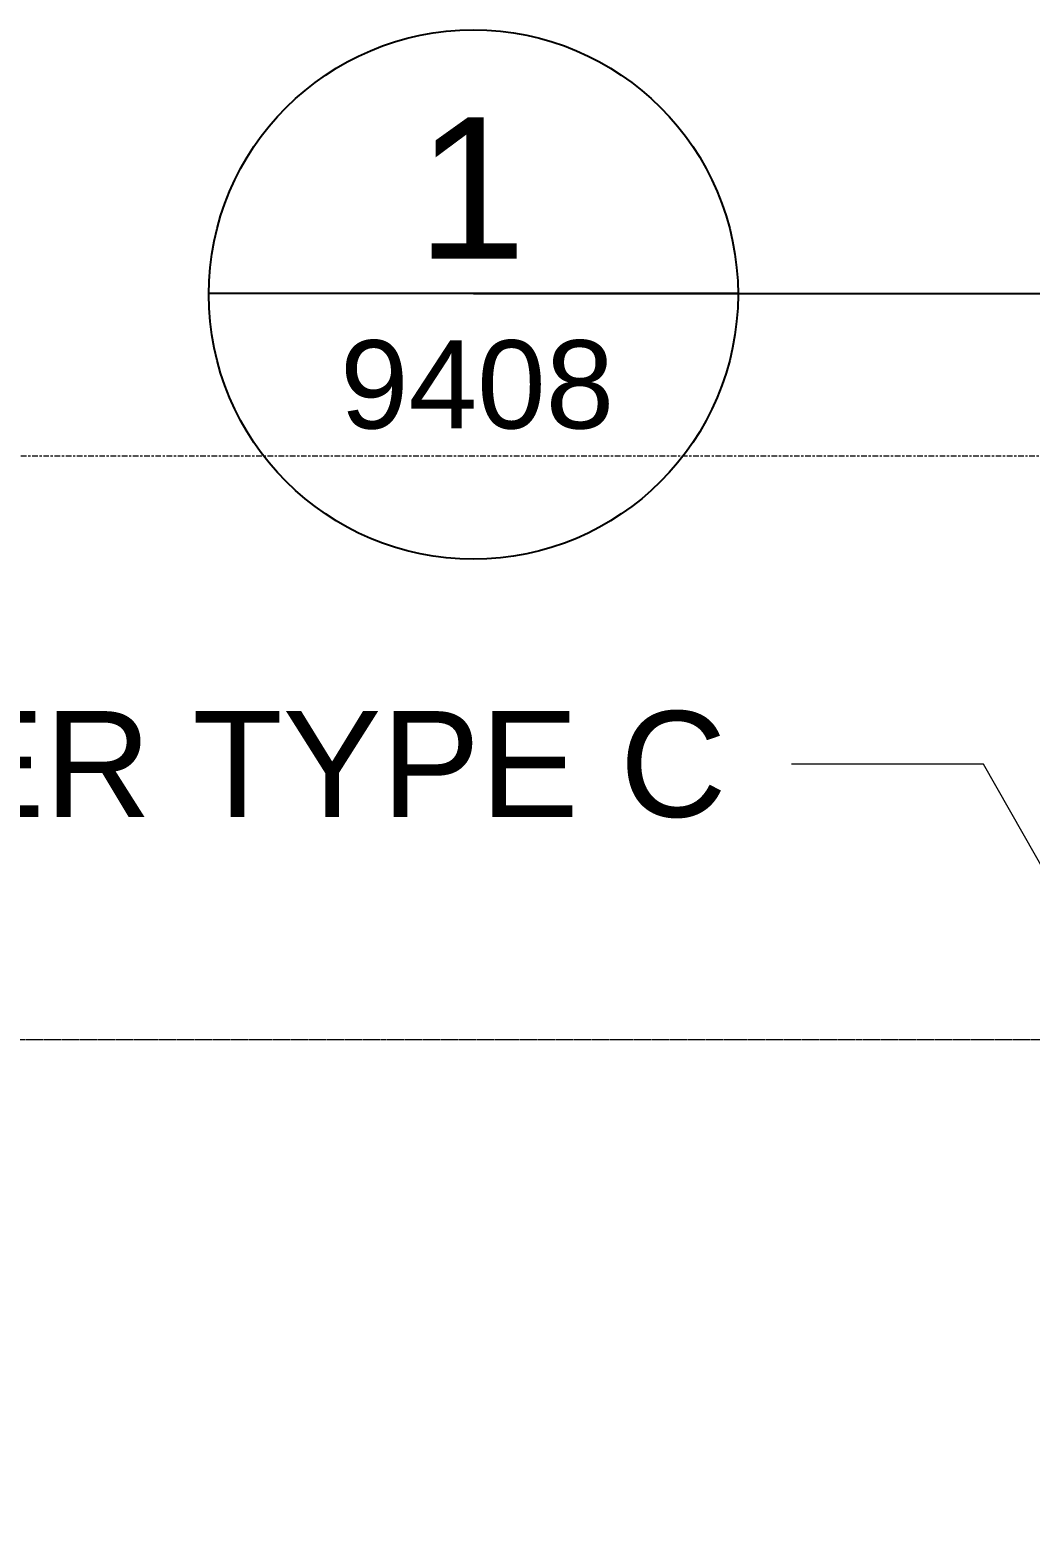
# Model space of a CAD drawing. Header units: millimetres. Extents: x 652554 to 1678317, y -308114 to 170803.
# Drawn here: x 666495 to 669329, y 112572 to 116812 of the extents above; entities that cross this region are included whole.
import ezdxf

# ---------------------------------------------------------------- set-up
doc = ezdxf.new("R2010")
doc.units = ezdxf.units.MM
doc.linetypes.add('Centre', pattern=[31.75, 6.35, -4.7625, 15.875, -4.7625])
doc.linetypes.add('DPA_Hidden 50', pattern=[3, 2, -1])
for name, color, linetype, lineweight in [('A-ANNO-NOTE', 3, 'Continuous', 35), ('A-DETL', 1, 'Continuous', 70), ('A-DETL-GENF', 2, 'Continuous', 35), ('A-FLOR-LEVL', 3, 'Continuous', 9), ('G-ANNO-TEXT', 3, 'Continuous', 9)]:
    doc.layers.add(name, color=color, linetype=linetype, lineweight=lineweight)
doc.styles.add('Arial', font='arial.ttf')
doc.styles.add('Arial_1', font='arial.ttf', dxfattribs={"height": 125})
doc.styles.add('Arial_2', font='arial.ttf', dxfattribs={"height": 3})

# ---------------------------------------------------------------- blocks, each defined once
blk = doc.blocks.new('DPA_AN_Callout - DPA_AN_Callout-15552900-2250-01 ENTRANCE 2 ELEVATION 3')
at = {"layer": 'A-DETL-GENF', "lineweight": 25}
blk.add_line((621695, 116065.3), (628067.2, 116065.3), dxfattribs=at)

msp = doc.modelspace()

# ---------------------------------------------------------------- linework, layer by layer
at = {"layer": 'A-ANNO-NOTE', "lineweight": 25}
msp.add_line((668501.4396, 116065.2586), (667001.45, 116065.2586), dxfattribs=at)
msp.add_circle((667751.4448, 116062.4763), 750, dxfattribs=at)
at = {"layer": 'A-DETL', "color": 9, "linetype": 'DPA_Hidden 50', "lineweight": 9}
msp.add_line((669953.7774, 113950), (660813.5798, 113950), dxfattribs=at)
at = {"layer": 'A-FLOR-LEVL', "linetype": 'Centre'}
msp.add_line((658679.5343, 115605.1206), (699982.2381, 115605.1206), dxfattribs=at)
at = {"layer": 'G-ANNO-TEXT', "color": 250}
for p, q in [((668659.8338, 114731.7425), (668652.8547, 114731.7425)), ((669196.6865, 114731.7425), (668659.8338, 114731.7425)), ((670425.1458, 112571.7527), (669196.6865, 114731.7425))]:
    msp.add_line(p, q, dxfattribs=at)

# ---------------------------------------------------------------- block references
at = {"layer": 'A-DETL-GENF'}
msp.add_blockref('DPA_AN_Callout - DPA_AN_Callout-15552900-2250-01 ENTRANCE 2 ELEVATION 3', (46056.406, 0), dxfattribs=at)

# ---------------------------------------------------------------- texts
at = {"layer": 'A-ANNO-NOTE', "lineweight": 9, "attachment_point": 1}
for s, insert, char_height, width, style in [('1', (667590.7438, 116564.4379), 400, 376.793125, 'Arial'), ('9408', (667373.7307, 115932.8013), 250, 929.9575, 'Arial_1')]:
    msp.add_mtext(s, dxfattribs=dict(at, insert=insert, char_height=char_height, width=width, style=style))
at = {"layer": 'G-ANNO-TEXT', "color": 7, "insert": (661739.8338, 114881.7425), "char_height": 300, "width": 8257.38125, "attachment_point": 1, "style": 'Arial_2'}
msp.add_mtext('PERFORMANCE LOUVER TYPE C', dxfattribs=at)

doc.saveas('drawing.dxf')
